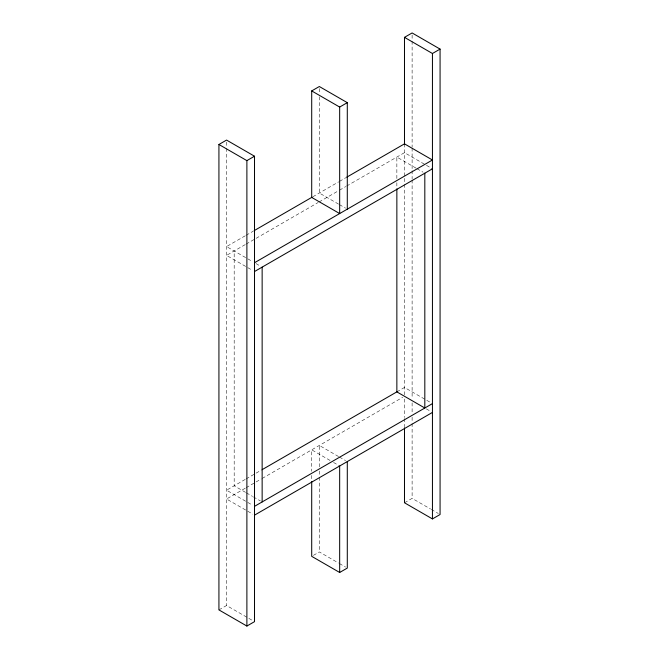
<?xml version="1.0" encoding="UTF-8"?>
<svg xmlns="http://www.w3.org/2000/svg" width="659" height="659" viewBox="0 0 659 659"><rect width="100%" height="100%" fill="white"/><g stroke="black" fill="none" stroke-linecap="round" stroke-linejoin="round"><path stroke-width="0.49" stroke-dasharray="3.29 2.47" d="M245.239 235.798L226.556 246.581L252.768 261.714M246.128 235.279L253.245 231.177M312.852 196.761L338.652 181.868M339.542 181.349L345.769 177.757M245.239 244.604L226.556 255.387L252.768 270.519M246.128 244.085L318.19 202.486M319.08 201.967L338.652 190.673M339.542 190.154L345.769 186.563M346.659 186.044L404.486 152.657L432.444 168.803M245.239 479.414L226.556 490.197L252.768 505.329M246.128 478.895L261.252 470.164M396.858 391.874L404.486 387.467L430.698 402.6M245.239 488.212L226.556 499.003L252.768 514.135M246.128 487.701L261.252 478.969M262.142 478.459L402.707 397.303M218.928 609.904L226.556 605.506L252.768 620.638M313.404 555.364L319.335 551.937L338.553 563.041M404.486 502.776L412.114 498.377L430.459 508.97M416.084 168.16L396.858 157.064L396.858 178.597M416.958 168.663L423.07 172.197M338.553 204.117L319.335 193.021L319.335 96.758M339.426 204.619L345.547 208.153M256.022 263.6L260.396 266.121M426.332 408.885L430.698 411.405M431.332 509.473L438.326 513.509M338.553 456.539L319.335 445.435L319.335 466.943M339.426 457.041L345.547 460.567M330.06 460.435L311.707 449.842L311.707 471.342M333.553 462.453L338.792 465.476M245.535 492.355L234.184 485.79L234.184 250.988M246.417 492.858L252.529 496.392M253.402 496.894L260.396 500.931M339.426 563.544L345.547 567.069M412.114 35.001L412.114 40.141M412.114 41.171L412.114 146.998M412.114 148.02L412.114 169.602M412.114 170.623L412.114 178.844M412.114 179.874L412.114 398.711M412.114 402.822L412.114 413.094M412.114 417.205L412.114 422.345M412.114 423.375L412.114 498.377M404.486 143.851L404.486 183.243M404.486 184.273L404.486 394.898M404.486 399.008L404.486 417.501M404.486 418.531L404.486 426.744M396.858 182.7L396.858 187.823M319.335 88.561L319.335 92.655M319.335 471.037L319.335 476.16M319.335 477.182L319.335 551.937M311.707 475.444L311.707 480.559M226.556 142.138L226.556 147.27M226.556 148.3L226.556 605.506"/><path stroke-width="0.99" d="M218.928 144.486L226.556 140.079L254.514 156.224L254.514 621.651L246.886 626.05L218.928 609.904L218.928 144.486L246.886 160.623L254.514 156.224M311.707 90.917L339.665 107.063L339.665 213.565L311.707 197.42L311.707 90.917L319.335 86.518L347.293 102.656L347.293 209.158M404.486 144.206L404.486 37.349L412.114 32.95L440.072 49.096L440.072 514.514L432.444 518.921L404.486 502.776L404.486 427.773M339.665 107.063L347.293 102.656M404.486 37.349L432.444 53.494L440.072 49.096M254.135 230.658L311.962 197.272M346.659 177.238L404.486 143.851L432.444 159.997L254.514 262.727M254.514 271.533L432.444 168.803M262.142 469.653L397.369 391.578M254.514 506.343L432.444 403.613M254.514 515.149L432.444 412.419M311.707 481.589L311.707 556.344L339.665 572.482L347.293 568.083L347.293 461.58M432.444 53.494L432.444 518.921M424.816 173.21L424.816 408.012L396.858 391.874L396.858 188.853M339.665 465.979L339.665 572.482M262.142 267.126L262.142 501.936M246.886 160.623L246.886 626.05"/></g></svg>
